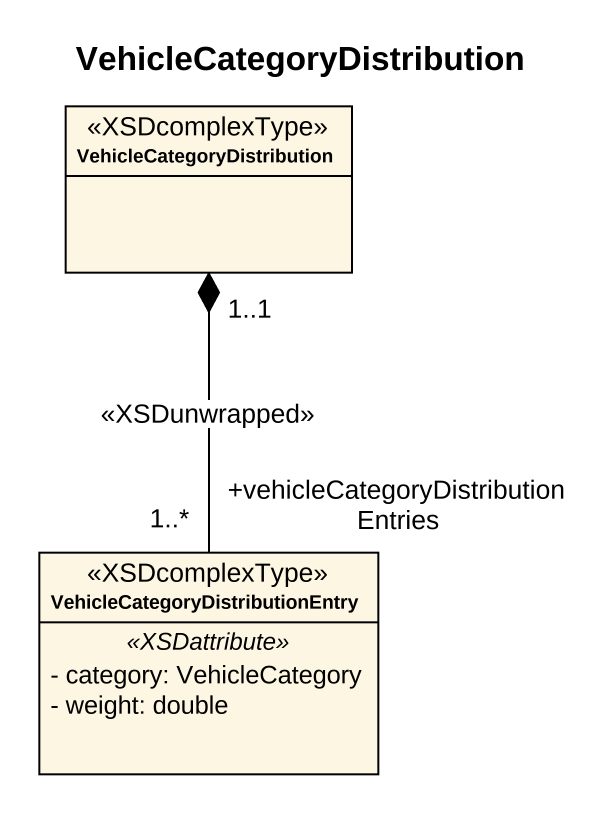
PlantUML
@startuml
title VehicleCategoryDistribution
hide circle
hide empty members
skinparam classAttributeIconSize 0
class VehicleCategoryDistribution <<XSDcomplexType>>
class "VehicleCategoryDistributionEntry" as VehicleCategoryDistributionE <<XSDcomplexType>> {
  .. <<XSDattribute>> ..
  - category: VehicleCategory
  - weight: double
}
VehicleCategoryDistribution "1..1" *-- "+vehicleCategoryDistributionEntries\n1..*" VehicleCategoryDistributionE : <<XSDunwrapped>>
@enduml
